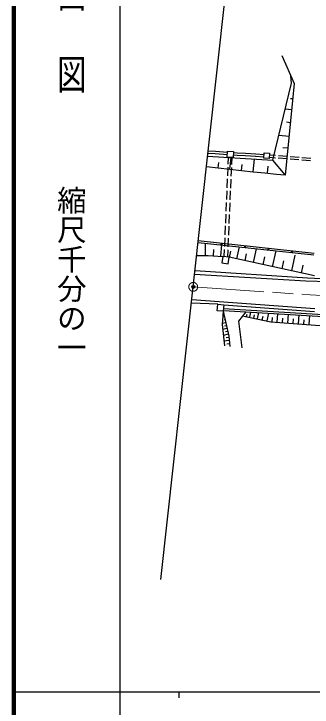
# Model space of a CAD drawing. Units: millimetres at full size, sheet at 1:1000; details may follow other scales. Extents: x 40000 to 680000, y 20000 to 380000.
# Drawn here: x 40000 to 90640, y 202409 to 320167 of the extents above; entities that cross this region are included whole.
import ezdxf
from ezdxf.enums import TextEntityAlignment as Align

# ---------------------------------------------------------------- set-up
doc = ezdxf.new("R2010")
doc.units = ezdxf.units.MM
doc.header["$LTSCALE"] = 1000
doc.header["$PDMODE"] = 32
doc.header["$PDSIZE"] = 500
doc.linetypes.add('CHAIN', pattern=[18.5, 12, -1.5, 3.5, -1.5])
for name, color, linetype, lineweight in [('M-BGD', 7, 'Continuous', 25), ('M-BMK', 2, 'CHAIN', 13), ('M-BMK-OTRS', 5, 'Continuous', 25), ('M-STR-STRC', 7, 'Continuous', 25), ('M-TTL', 2, 'Continuous', 140), ('M-TTL-BAND', 7, 'Continuous', 25)]:
    doc.layers.add(name, color=color, linetype=linetype, lineweight=lineweight)
doc.layers.add('M-OTRS', color=6, linetype='Continuous')
doc.styles.add('@ＭＳ ゴシック', font='')
doc.styles.get('@ＭＳ ゴシック').set_extended_font_data('@MS Gothic')

msp = doc.modelspace()

# ---------------------------------------------------------------- linework, layer by layer
at = {"layer": 'M-BGD'}
for p, q in [((85521, 313079), (87583, 308360)), ((87166, 308408), (87013, 309664)), ((83972, 295311), (87166, 308408)), ((87583, 308360), (86075, 292792)), ((86947, 305802), (87331, 305765)), ((86103, 304049), (87155, 303947)), ((86313, 301802), (86942, 301741)), ((85015, 299585), (86717, 299420)), ((73004, 296929), (74208, 296844)), ((74208, 296844), (76284, 296698)), ((76231, 295843), (76284, 296841)), ((76284, 296841), (77283, 296788)), ((77283, 296788), (77230, 295789)), ((85689, 297478), (86521, 297397)), ((72899, 295978), (83972, 295311)), ((72960, 296531), (74179, 296445)), ((74179, 296445), (76256, 296299)), ((77230, 295789), (76231, 295843)), ((76404, 294628), (76457, 295831)), ((76667, 293789), (76881, 295690)), ((77003, 294576), (77057, 295815)), ((77253, 296228), (77908, 296182)), ((77281, 296627), (77936, 296581)), ((77908, 296182), (79273, 296090)), ((77936, 296581), (79300, 296489)), ((79273, 296090), (81058, 295970)), ((79300, 296489), (81084, 296369)), ((81053, 295970), (82448, 295895)), ((81074, 296370), (82475, 296294)), ((82430, 295643), (82493, 296541)), ((83328, 295580), (82430, 295643)), ((82493, 296541), (83391, 296478)), ((83391, 296478), (83328, 295580)), ((83345, 295827), (84398, 295739)), ((83373, 296227), (84426, 296138)), ((84897, 295697), (86391, 295572)), ((84925, 296096), (86419, 295971)), ((86918, 295929), (88412, 295804)), ((88911, 295762), (90405, 295636)), ((74683, 294002), (74793, 294947)), ((78651, 293576), (78761, 294592)), ((80635, 293363), (80856, 295480)), ((86076, 292802), (83972, 295311)), ((86890, 295530), (88384, 295404)), ((88883, 295363), (90377, 295237)), ((72705, 294215), (74687, 293998)), ((74687, 293998), (76669, 293784)), ((76318, 292630), (76383, 294128)), ((76669, 293784), (78651, 293572)), ((76916, 292578), (76981, 294076)), ((78651, 293572), (80633, 293363)), ((80633, 293363), (82616, 293156)), ((83108, 294274), (82989, 293118)), ((76231, 290632), (76296, 292130)), ((76830, 290580), (76895, 292078)), ((82616, 293156), (84599, 292952)), ((84599, 292952), (86076, 292802)), ((76145, 288633), (76210, 290132)), ((76743, 288582), (76808, 290080)), ((76058, 286635), (76123, 288134)), ((76656, 286583), (76721, 288082)), ((75971, 284637), (76036, 286136)), ((76570, 284585), (76635, 286084)), ((75885, 282639), (75950, 284138)), ((76483, 282587), (76548, 284086)), ((71319, 281648), (90974, 279523)), ((75798, 280641), (75863, 282140)), ((76397, 280589), (76461, 282088)), ((71286, 281350), (90944, 279224)), ((72529, 279100), (72563, 281212)), ((75158, 278992), (75297, 280916)), ((77841, 278536), (78291, 280592)), ((80676, 277917), (81192, 280279)), ((71039, 279101), (72990, 279100)), ((72990, 279100), (75466, 278977)), ((73872, 279056), (73938, 280131)), ((75724, 278939), (75777, 280141)), ((76321, 278851), (76375, 280090)), ((76608, 278806), (76832, 279834)), ((79258, 278227), (79517, 279408)), ((83931, 277205), (84524, 279918)), ((87187, 276494), (87780, 279207)), ((75466, 278977), (75302, 277867)), ((76575, 278813), (75466, 278977)), ((76411, 277704), (76575, 278813)), ((91030, 275654), (76575, 278813)), ((82304, 277561), (82600, 278918)), ((85559, 276849), (85856, 278206)), ((75302, 277867), (76411, 277704)), ((88815, 276138), (89112, 277494)), ((70758, 276559), (89873, 275342)), ((89873, 275342), (97499, 274916)), ((74646, 270859), (70149, 271036)), ((74540, 269736), (74646, 270859)), ((74646, 270859), (75657, 270763)), ((75551, 269641), (74540, 269736)), ((75657, 270763), (75551, 269641)), ((75566, 269801), (181161, 263435)), ((75584, 270100), (181179, 263734)), ((75657, 270763), (91037, 269610)), ((75765, 268664), (75453, 268596)), ((79525, 268736), (79621, 269184)), ((80063, 268622), (80254, 269518)), ((80720, 268482), (80836, 269029)), ((81376, 268342), (81609, 269436)), ((82177, 268172), (82319, 268839)), ((82979, 268001), (83263, 269337)), ((83842, 267848), (83896, 268578)), ((84718, 267782), (84827, 269242)), ((86500, 267650), (86610, 269135)), ((88313, 267515), (88425, 269025)), ((90156, 267378), (90271, 268914)), ((75978, 267687), (75355, 267551)), ((75871, 268176), (75715, 268142)), ((85609, 267716), (85664, 268459)), ((87406, 267582), (87463, 268338)), ((89234, 267446), (89292, 268215)), ((76191, 266710), (75436, 266545)), ((76084, 267199), (75773, 267131)), ((76298, 266222), (75920, 266139)), ((76404, 265733), (75544, 265545)), ((76498, 265214), (76060, 265161)), ((76561, 264689), (75648, 264579)), ((76626, 264141), (76170, 264086))]:
    msp.add_line(p, q, dxfattribs=at)
for points in [[(75553, 269655), (75342, 267420), (75734, 263781)], [(75551, 269641), (76473, 265418), (76682, 263682)], [(78766, 263466), (78184, 267992), (79467, 269565)], [(79020, 268844), (83625, 267864), (151937, 262782), (153124, 263776), (158076, 263474), (162712, 259861), (166126, 256864)]]:
    msp.add_lwpolyline(points, dxfattribs=at)
for centre, start, end in [((75249, 280861), 16.4485, 151.20877), ((75303, 281280), 196.4485, 331.20877), ((79226, 280431), 16.4485, 151.20877), ((79280, 280850), 196.4485, 331.20877), ((83256, 280420), 196.4485, 331.20877), ((83203, 280001), 16.4485, 151.20877), ((87180, 279571), 16.4485, 151.20877), ((87233, 279990), 196.4485, 331.20877)]:
    msp.add_arc(centre, 162, start, end, dxfattribs=at)
at = {"layer": 'M-BMK'}
for p in [(70453, 273791), (100613, 271963)]:
    msp.add_line(p, (90322, 272440), dxfattribs=at)
msp.add_circle((70453, 273791), 750, dxfattribs=at)
at = {"layer": 'M-BMK-OTRS'}
for p, q in [((70453, 273791), (75933, 323489)), ((64973, 224092), (70453, 273791))]:
    msp.add_line(p, q, dxfattribs=at)
at = {"layer": 'M-OTRS'}
msp.add_point((70453, 273791), dxfattribs=at)
at = {"layer": 'M-STR-STRC'}
for p, q in [((89572, 274772), (70686, 275909)), ((94795, 274638), (89572, 274772)), ((70219, 271672), (91072, 270109))]:
    msp.add_line(p, q, dxfattribs=at)
at = {"layer": 'M-TTL'}
msp.add_line((40000, 380000), (40000, 20000), dxfattribs=at)
at = {"layer": 'M-TTL-BAND'}
for p, q in [((58000, 370000), (58000, 20000)), ((40000, 205000), (579000, 205000)), ((68000, 205000), (68000, 204000))]:
    msp.add_line(p, q, dxfattribs=at)

# ---------------------------------------------------------------- texts
at = {"layer": 'M-TTL-BAND', "style": '@ＭＳ ゴシック', "width": 1.4}
msp.add_text('平  面  図', height=3666, rotation=270, dxfattribs=at).set_placement((49777, 306475), align=Align.MIDDLE_RIGHT)
at = {"layer": 'M-TTL-BAND', "style": '@ＭＳ ゴシック'}
msp.add_text('縮尺千分の一', height=3666, rotation=270, dxfattribs=at).set_placement((49777, 261030), align=Align.MIDDLE_RIGHT)

doc.saveas('drawing.dxf')
